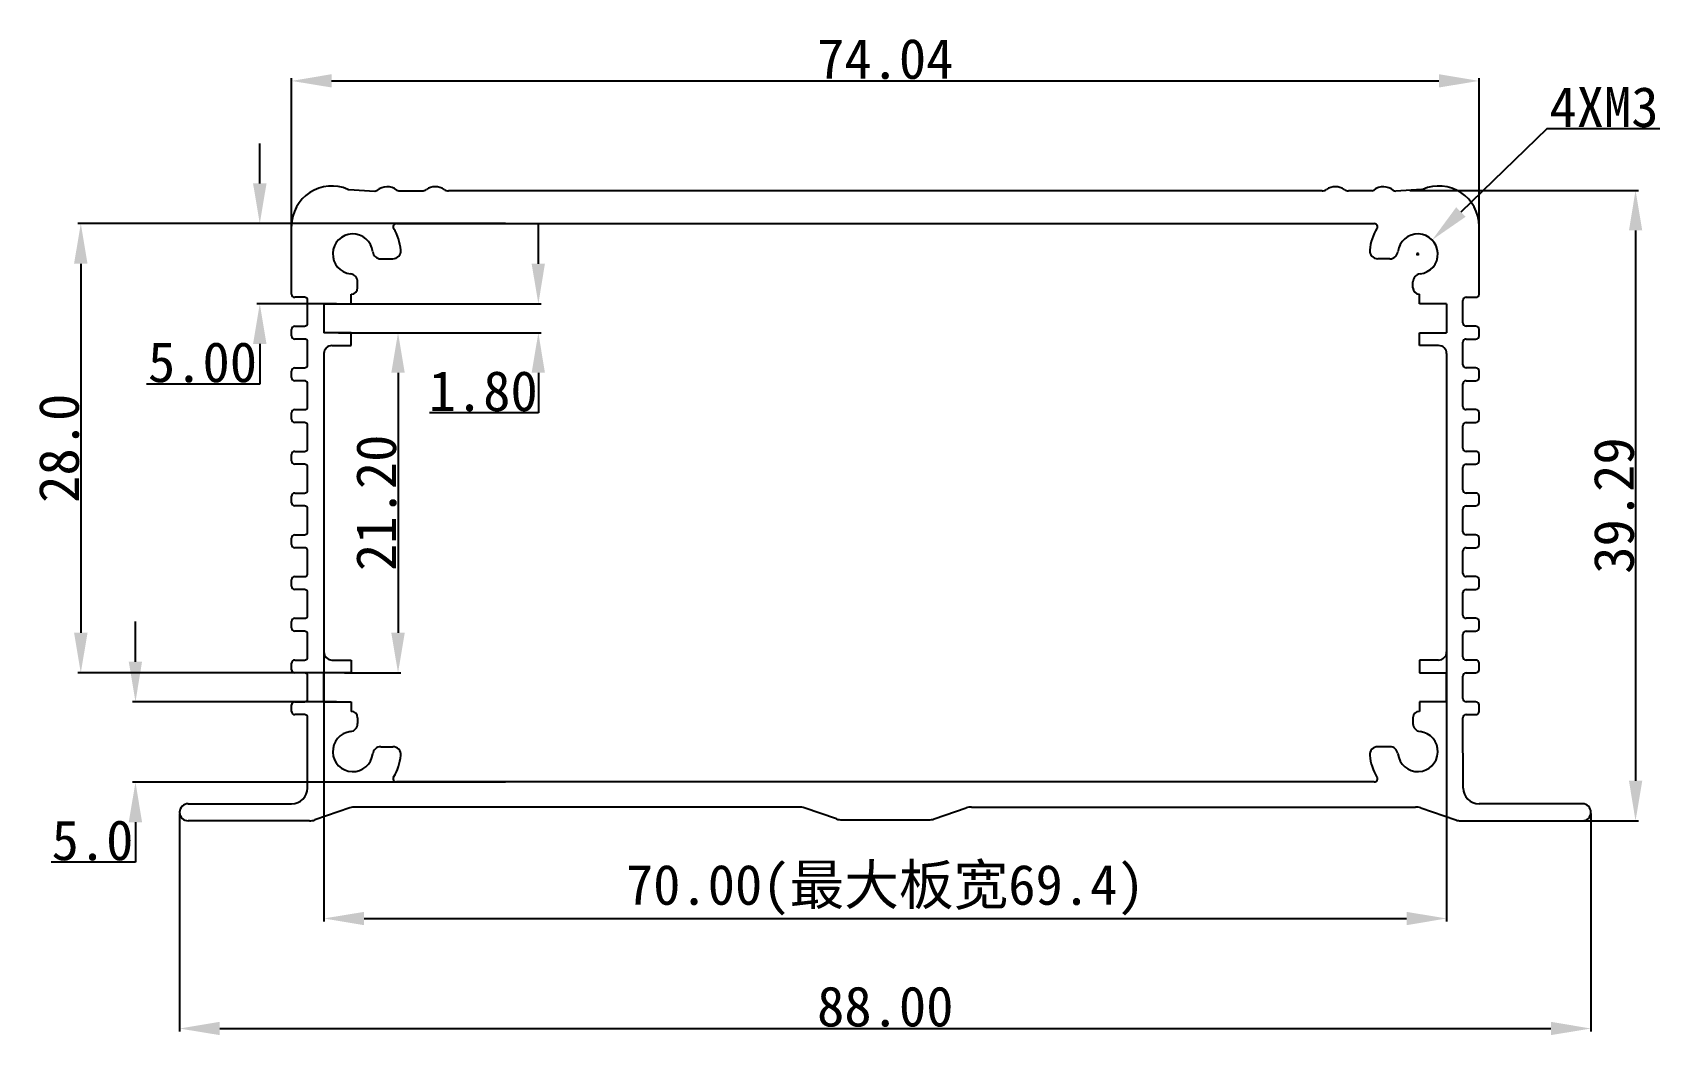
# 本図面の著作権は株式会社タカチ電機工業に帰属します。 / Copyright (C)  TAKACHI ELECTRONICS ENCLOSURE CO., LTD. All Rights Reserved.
# Model space of a CAD drawing. Header units: inches. Extents: x 16 to 118, y -4 to 59.
import ezdxf

# ---------------------------------------------------------------- set-up
doc = ezdxf.new("R2010")
doc.units = ezdxf.units.IN
doc.header["$MEASUREMENT"] = 0
doc.layers.get('Defpoints').update_dxf_attribs({"lineweight": 25})
doc.layers.add('1', color=30, linetype='Continuous')
doc.styles.get("Standard").update_dxf_attribs({"font": 'simhei.ttf'})
doc.dimstyles.get("Standard").update_dxf_attribs({"dimtxt": 2.5, "dimasz": 2.5, "dimexe": 0.18, "dimexo": 0.0625, "dimgap": 0.09, "dimtad": 1, "dimtoh": 1, "dimzin": 0, "dimdsep": 46, "dimtxsty": 'Standard', "dimcen": 0.09, "dimadec": 0, "dimazin": 0, "dimtfac": 1, "dimtofl": 0, "dimtmove": 0, "dimatfit": 3, "dimfxl": 1, "dimtolj": 1, "dimtzin": 0, "dimarcsym": 0})

# ---------------------------------------------------------------- blocks, each defined once
blk = doc.blocks.new('*D43')
at = {"color": 0, "lineweight": -2}
for p, q in [((101.81, 49.12), (116.07, 49.12)), ((115.89, 46.62), (115.89, 12.33)), ((108.86, 9.83), (116.07, 9.83))]:
    blk.add_line(p, q, dxfattribs=at)
at = {"color": 0}
for points in [[(115.48, 46.62), (116.31, 46.62), (115.89, 49.12)], [(115.48, 12.33), (116.31, 12.33), (115.89, 9.83)]]:
    blk.add_solid(points, dxfattribs=at)
at = {"layer": 'Defpoints', "color": 0}
for p in [(101.75, 49.12), (108.79, 9.83), (115.89, 9.83)]:
    blk.add_point(p, dxfattribs=at)
at = {"color": 0, "insert": (114.55, 29.48), "char_height": 2.5, "attachment_point": 5, "rotation": 90}
blk.add_mtext('\\A1;39.29', dxfattribs=at)
blk = doc.blocks.new('*D44')
at = {"color": 0, "lineweight": -2}
for p, q in [((32.09, 44.84), (32.09, 56.12)), ((34.59, 55.94), (103.63, 55.94)), ((106.13, 44.84), (106.13, 56.12))]:
    blk.add_line(p, q, dxfattribs=at)
at = {"color": 0}
for points in [[(34.59, 56.36), (34.59, 55.53), (32.09, 55.94)], [(103.63, 56.36), (103.63, 55.53), (106.13, 55.94)]]:
    blk.add_solid(points, dxfattribs=at)
at = {"layer": 'Defpoints', "color": 0}
for p in [(106.13, 55.94), (32.09, 44.77), (106.13, 44.77)]:
    blk.add_point(p, dxfattribs=at)
at = {"color": 0, "insert": (69.11, 57.3), "char_height": 2.5, "attachment_point": 5}
blk.add_mtext('\\A1;74.04', dxfattribs=at)
blk = doc.blocks.new('*D45')
at = {"color": 0, "lineweight": -2}
for p, q in [((25.11, 10.3), (25.11, -3.29)), ((113.11, 10.3), (113.11, -3.29)), ((27.61, -3.11), (110.61, -3.11))]:
    blk.add_line(p, q, dxfattribs=at)
at = {"color": 0}
for points in [[(27.61, -2.69), (27.61, -3.52), (25.11, -3.11)], [(110.61, -2.69), (110.61, -3.52), (113.11, -3.11)]]:
    blk.add_solid(points, dxfattribs=at)
at = {"layer": 'Defpoints', "color": 0}
for p in [(25.11, 10.36), (113.11, 10.36), (113.11, -3.11)]:
    blk.add_point(p, dxfattribs=at)
at = {"color": 0, "insert": (69.11, -1.75), "char_height": 2.5, "attachment_point": 5}
blk.add_mtext('\\A1;88.00', dxfattribs=at)
blk = doc.blocks.new('*D46')
at = {"layer": '1', "color": 0, "lineweight": -2}
for p, q in [((34.11, 24.87), (34.11, 3.57)), ((104.11, 23.38), (104.11, 3.57)), ((36.61, 3.75), (101.61, 3.75))]:
    blk.add_line(p, q, dxfattribs=at)
at = {"layer": '1', "color": 0}
for points in [[(36.61, 4.16), (36.61, 3.33), (34.11, 3.75)], [(101.61, 4.16), (101.61, 3.33), (104.11, 3.75)]]:
    blk.add_solid(points, dxfattribs=at)
at = {"layer": 'Defpoints', "color": 0}
for p in [(34.11, 24.94), (104.11, 23.44), (104.11, 3.75)]:
    blk.add_point(p, dxfattribs=at)
at = {"layer": '1', "color": 0, "insert": (69.11, 5.52), "char_height": 2.5, "attachment_point": 5}
blk.add_mtext('\\A1;70.00(最大板宽69.4)', dxfattribs=at)
blk = doc.blocks.new('*D47')
at = {"color": 0, "lineweight": -2}
for p, q in [((30.11, 49.55), (30.11, 52.05)), ((43.26, 47.05), (29.93, 47.05)), ((34.9, 42.05), (29.93, 42.05)), ((30.11, 39.55), (30.11, 37.05)), ((30.11, 37.05), (23.05, 37.05))]:
    blk.add_line(p, q, dxfattribs=at)
at = {"color": 0}
for points in [[(29.69, 49.55), (30.53, 49.55), (30.11, 47.05)], [(29.69, 39.55), (30.53, 39.55), (30.11, 42.05)]]:
    blk.add_solid(points, dxfattribs=at)
at = {"layer": 'Defpoints', "color": 0}
for p in [(43.32, 47.05), (30.11, 42.05), (34.96, 42.05)]:
    blk.add_point(p, dxfattribs=at)
at = {"color": 0, "insert": (26.54, 38.4), "char_height": 2.5, "attachment_point": 5}
blk.add_mtext('\\A1;5.00', dxfattribs=at)
blk = doc.blocks.new('*D48')
at = {"color": 0, "lineweight": -2}
for p, q in [((47.48, 44.55), (47.48, 47.05)), ((35.02, 42.05), (47.66, 42.05)), ((35.02, 40.25), (47.66, 40.25)), ((47.48, 37.75), (47.48, 35.25)), ((47.48, 35.25), (40.69, 35.25))]:
    blk.add_line(p, q, dxfattribs=at)
at = {"color": 0}
for points in [[(47.06, 44.55), (47.89, 44.55), (47.48, 42.05)], [(47.06, 37.75), (47.89, 37.75), (47.48, 40.25)]]:
    blk.add_solid(points, dxfattribs=at)
at = {"layer": 'Defpoints', "color": 0}
for p in [(34.96, 42.05), (34.96, 40.25), (47.48, 40.25)]:
    blk.add_point(p, dxfattribs=at)
at = {"color": 0, "insert": (44.04, 36.6), "char_height": 2.5, "attachment_point": 5}
blk.add_mtext('\\A1;1.80', dxfattribs=at)
blk = doc.blocks.new('*D49')
at = {"color": 0, "lineweight": -2}
for p, q in [((35.02, 40.25), (38.91, 40.25)), ((38.73, 37.75), (38.73, 21.55)), ((35.39, 19.05), (38.91, 19.05))]:
    blk.add_line(p, q, dxfattribs=at)
at = {"color": 0}
for points in [[(38.31, 37.75), (39.15, 37.75), (38.73, 40.25)], [(38.31, 21.55), (39.15, 21.55), (38.73, 19.05)]]:
    blk.add_solid(points, dxfattribs=at)
at = {"layer": 'Defpoints', "color": 0}
for p in [(34.96, 40.25), (35.33, 19.05), (38.73, 19.05)]:
    blk.add_point(p, dxfattribs=at)
at = {"color": 0, "insert": (37.38, 29.65), "char_height": 2.5, "attachment_point": 5, "rotation": 90}
blk.add_mtext('\\A1;21.20', dxfattribs=at)
blk = doc.blocks.new('*D50')
at = {"color": 0, "lineweight": -2}
for p, q in [((22.36, 19.75), (22.36, 22.25)), ((34.9, 17.25), (22.18, 17.25)), ((45.44, 12.25), (22.18, 12.25)), ((22.36, 9.75), (22.36, 7.25)), ((22.36, 7.25), (17.1, 7.25))]:
    blk.add_line(p, q, dxfattribs=at)
at = {"color": 0}
for points in [[(21.94, 19.75), (22.77, 19.75), (22.36, 17.25)], [(21.94, 9.75), (22.77, 9.75), (22.36, 12.25)]]:
    blk.add_solid(points, dxfattribs=at)
at = {"layer": 'Defpoints', "color": 0}
for p in [(34.96, 17.25), (22.36, 12.25), (45.5, 12.25)]:
    blk.add_point(p, dxfattribs=at)
at = {"color": 0, "insert": (19.68, 8.61), "char_height": 2.5, "attachment_point": 5}
blk.add_mtext('\\A1;5.0', dxfattribs=at)
blk = doc.blocks.new('*D51')
at = {"color": 0, "lineweight": -2}
for p, q in [((45.44, 47.05), (18.77, 47.05)), ((18.95, 44.55), (18.95, 21.55)), ((34.9, 19.05), (18.77, 19.05))]:
    blk.add_line(p, q, dxfattribs=at)
at = {"color": 0}
for points in [[(18.53, 44.55), (19.37, 44.55), (18.95, 47.05)], [(18.53, 21.55), (19.37, 21.55), (18.95, 19.05)]]:
    blk.add_solid(points, dxfattribs=at)
at = {"layer": 'Defpoints', "color": 0}
for p in [(45.5, 47.05), (18.95, 19.05), (34.96, 19.05)]:
    blk.add_point(p, dxfattribs=at)
at = {"color": 0, "insert": (17.6, 33.05), "char_height": 2.5, "attachment_point": 5, "rotation": 90}
blk.add_mtext('\\A1;28.0', dxfattribs=at)
blk = doc.blocks.new('*D52')
at = {"color": 0, "lineweight": -2}
for p, q in [((110.35, 52.96), (105, 47.77)), ((117.4, 52.96), (110.35, 52.96)), ((102.22, 45.15), (102.4, 45.15)), ((102.31, 45.06), (102.31, 45.24))]:
    blk.add_line(p, q, dxfattribs=at)
at = {"color": 0}
blk.add_solid([(104.71, 48.07), (105.29, 47.47), (103.21, 46.03)], dxfattribs=at)
at = {"layer": 'Defpoints', "color": 0}
for p in [(103.21, 46.03), (101.42, 44.28)]:
    blk.add_point(p, dxfattribs=at)
at = {"color": 0, "insert": (113.92, 54.3), "char_height": 2.5, "attachment_point": 5}
blk.add_mtext('\\A1;{\\f@SimHei|b0|i0|c134|p49;4XM3}', dxfattribs=at)

msp = doc.modelspace()

# ---------------------------------------------------------------- linework, layer by layer
at = {"color": 7, "lineweight": -2}
for p, q in [((35.671, 49.164), (37.281, 49.073)), ((38.783, 49.093), (40.221, 49.093)), ((96.345, 49.093), (41.879, 49.093)), ((99.441, 49.093), (98.003, 49.093)), ((102.553, 49.164), (100.943, 49.073)), ((38.625, 47.051), (99.599, 47.051)), ((32.092, 42.657), (32.092, 46.893)), ((106.132, 42.657), (106.132, 46.893)), ((37.65, 44.855), (38.403, 44.855)), ((100.574, 44.855), (99.821, 44.855)), ((36.211, 43.051), (36.211, 43.416)), ((102.013, 43.051), (102.013, 43.416)), ((32.892, 42.457), (32.292, 42.457)), ((33.092, 40.857), (33.092, 42.257)), ((34.112, 42.051), (35.811, 42.051)), ((104.112, 42.051), (102.413, 42.051)), ((105.132, 40.857), (105.132, 42.257)), ((105.332, 42.457), (105.932, 42.457)), ((32.092, 40.057), (32.092, 40.457)), ((32.292, 40.657), (32.892, 40.657)), ((35.812, 40.251), (34.112, 40.251)), ((35.812, 39.451), (35.812, 40.251)), ((102.412, 39.451), (102.412, 40.251)), ((102.412, 40.251), (104.112, 40.251)), ((105.932, 40.657), (105.332, 40.657)), ((106.132, 40.057), (106.132, 40.457)), ((32.892, 39.857), (32.292, 39.857)), ((33.092, 38.257), (33.092, 39.657)), ((34.112, 38.953), (34.112, 20.355)), ((34.612, 39.451), (35.812, 39.451)), ((103.612, 39.451), (102.412, 39.451)), ((104.112, 38.953), (104.112, 20.355)), ((105.132, 38.257), (105.132, 39.657)), ((105.332, 39.857), (105.932, 39.857)), ((32.092, 37.457), (32.092, 37.857)), ((32.292, 38.057), (32.892, 38.057)), ((105.932, 38.057), (105.332, 38.057)), ((106.132, 37.457), (106.132, 37.857)), ((32.892, 37.257), (32.292, 37.257)), ((33.092, 35.657), (33.092, 37.057)), ((105.132, 35.657), (105.132, 37.057)), ((105.332, 37.257), (105.932, 37.257)), ((32.092, 34.857), (32.092, 35.257)), ((32.292, 35.457), (32.892, 35.457)), ((105.932, 35.457), (105.332, 35.457)), ((106.132, 34.857), (106.132, 35.257)), ((32.892, 34.657), (32.292, 34.657)), ((33.092, 33.057), (33.092, 34.457)), ((105.132, 33.057), (105.132, 34.457)), ((105.332, 34.657), (105.932, 34.657)), ((32.292, 32.857), (32.892, 32.857)), ((105.932, 32.857), (105.332, 32.857)), ((32.092, 32.257), (32.092, 32.657)), ((32.892, 32.057), (32.292, 32.057)), ((33.092, 30.457), (33.092, 31.857)), ((105.132, 30.457), (105.132, 31.857)), ((105.332, 32.057), (105.932, 32.057)), ((106.132, 32.257), (106.132, 32.657)), ((32.092, 29.657), (32.092, 30.057)), ((32.292, 30.257), (32.892, 30.257)), ((105.932, 30.257), (105.332, 30.257)), ((106.132, 29.657), (106.132, 30.057)), ((32.892, 29.457), (32.292, 29.457)), ((33.092, 27.852), (33.092, 29.257)), ((105.132, 27.852), (105.132, 29.257)), ((105.332, 29.457), (105.932, 29.457)), ((32.292, 27.652), (32.892, 27.652)), ((105.932, 27.652), (105.332, 27.652)), ((32.092, 27.052), (32.092, 27.452)), ((32.892, 26.852), (32.292, 26.852)), ((33.092, 25.252), (33.092, 26.652)), ((105.132, 25.252), (105.132, 26.652)), ((105.332, 26.852), (105.932, 26.852)), ((106.132, 27.052), (106.132, 27.452)), ((32.092, 24.452), (32.092, 24.852)), ((32.292, 25.052), (32.892, 25.052)), ((105.932, 25.052), (105.332, 25.052)), ((106.132, 24.452), (106.132, 24.852)), ((32.892, 24.252), (32.292, 24.252)), ((33.092, 22.652), (33.092, 24.052)), ((105.132, 22.652), (105.132, 24.052)), ((105.332, 24.252), (105.932, 24.252)), ((32.092, 21.852), (32.092, 22.252)), ((32.292, 22.452), (32.892, 22.452)), ((32.892, 21.652), (32.292, 21.652)), ((105.932, 22.452), (105.332, 22.452)), ((105.332, 21.652), (105.932, 21.652)), ((106.132, 21.852), (106.132, 22.252)), ((33.092, 20.052), (33.092, 21.452)), ((105.132, 20.052), (105.132, 21.452)), ((32.092, 19.252), (32.092, 19.652)), ((32.292, 19.852), (32.892, 19.852)), ((34.612, 19.855), (35.812, 19.855)), ((35.812, 19.855), (35.812, 19.055)), ((103.612, 19.855), (102.412, 19.855)), ((102.412, 19.855), (102.412, 19.055)), ((105.932, 19.852), (105.332, 19.852)), ((106.132, 19.252), (106.132, 19.652)), ((32.892, 19.052), (32.292, 19.052)), ((33.092, 17.452), (33.092, 18.852)), ((35.812, 19.055), (34.112, 19.055)), ((102.412, 19.055), (104.112, 19.055)), ((105.132, 17.452), (105.132, 18.852)), ((105.332, 19.052), (105.932, 19.052)), ((32.092, 16.652), (32.092, 17.052)), ((32.292, 17.252), (32.892, 17.252)), ((32.892, 16.452), (32.292, 16.452)), ((34.112, 17.255), (35.811, 17.255)), ((104.112, 17.255), (102.413, 17.255)), ((105.932, 17.252), (105.332, 17.252)), ((105.332, 16.452), (105.932, 16.452)), ((106.132, 16.652), (106.132, 17.052)), ((33.091, 11.875), (33.092, 16.252)), ((36.211, 16.255), (36.211, 15.89)), ((102.013, 16.255), (102.013, 15.89)), ((105.133, 11.875), (105.132, 16.252)), ((37.65, 14.451), (38.403, 14.451)), ((100.574, 14.451), (99.821, 14.451)), ((99.599, 12.255), (38.625, 12.255)), ((25.642, 10.893), (32.091, 10.893)), ((35.727, 10.64), (33.543, 9.887)), ((63.737, 10.695), (36.053, 10.695)), ((66.066, 9.949), (64.062, 10.64)), ((72.158, 9.949), (74.162, 10.64)), ((74.487, 10.695), (102.171, 10.695)), ((102.497, 10.64), (104.681, 9.887)), ((112.582, 10.893), (106.133, 10.893)), ((33.217, 9.833), (25.642, 9.833)), ((66.392, 9.895), (71.832, 9.895)), ((105.007, 9.833), (112.582, 9.833))]:
    msp.add_line(p, q, dxfattribs=at)
for p, q in [((34.112, 42.051), (34.112, 40.251)), ((35.811, 42.051), (35.811, 42.651)), ((102.413, 42.051), (102.413, 42.651)), ((104.112, 42.051), (104.112, 40.251)), ((34.112, 17.255), (34.112, 19.055)), ((104.112, 17.255), (104.112, 19.055)), ((35.811, 17.255), (35.811, 16.655)), ((102.413, 17.255), (102.413, 16.655))]:
    msp.add_line(p, q)
for centre, radius, start, end in [((34.592, 46.893), 2.5, 66.19743, 180), ((35.682, 49.363), 0.2, 246.19743, 266.79499), ((37.292, 49.273), 0.2, 266.79499, 309.18277), ((38.05, 48.343), 1, 52.34154, 129.18277), ((38.783, 49.293), 0.2, 232.34154, 270), ((40.221, 49.593), 0.5, 270, 303.55731), ((41.05, 48.343), 1, 56.44269, 123.55731), ((41.879, 49.593), 0.5, 236.44269, 270), ((96.345, 49.593), 0.5, 270, 303.55731), ((97.174, 48.343), 1, 56.44269, 123.55731), ((98.003, 49.593), 0.5, 236.44269, 270), ((99.441, 49.293), 0.2, 270, 307.65846), ((100.174, 48.343), 1, 50.81723, 127.65846), ((100.932, 49.273), 0.2, 230.81723, 273.20501), ((102.542, 49.363), 0.2, 273.20501, 293.80257), ((103.632, 46.893), 2.5, 360, 113.80257), ((38.625, 46.851), 0.2, 90, 212.01076), ((99.599, 46.851), 0.2, 327.98924, 90), ((35.911, 45.155), 3, 4.58857, 32.01076), ((102.313, 45.155), 3, 147.98924, 175.41143), ((38.403, 45.355), 0.5, 270, 4.58857), ((99.821, 45.355), 0.5, 175.41143, 270), ((35.811, 43.051), 0.4, 270, 360), ((102.413, 43.051), 0.4, 180, 270), ((32.292, 42.657), 0.2, 180, 270), ((32.892, 42.257), 0.2, 360, 90), ((105.332, 42.257), 0.2, 90, 180), ((105.932, 42.657), 0.2, 270, 0), ((32.292, 40.457), 0.2, 90, 180), ((32.292, 40.057), 0.2, 180, 270), ((32.892, 40.857), 0.2, 270, 360), ((105.332, 40.857), 0.2, 180, 270), ((105.932, 40.457), 0.2, 0, 90), ((105.932, 40.057), 0.2, 270, 0), ((32.892, 39.657), 0.2, 360, 90), ((34.612, 38.951), 0.5, 90, 180), ((103.612, 38.951), 0.5, 0, 90), ((105.332, 39.657), 0.2, 90, 180), ((32.292, 37.857), 0.2, 90, 180), ((32.892, 38.257), 0.2, 270, 360), ((105.332, 38.257), 0.2, 180, 270), ((105.932, 37.857), 0.2, 0, 90), ((32.292, 37.457), 0.2, 180, 270), ((32.892, 37.057), 0.2, 360, 90), ((105.332, 37.057), 0.2, 90, 180), ((105.932, 37.457), 0.2, 270, 0), ((32.292, 35.257), 0.2, 90, 180), ((32.292, 34.857), 0.2, 180, 270), ((32.892, 35.657), 0.2, 270, 360), ((105.332, 35.657), 0.2, 180, 270), ((105.932, 35.257), 0.2, 0, 90), ((105.932, 34.857), 0.2, 270, 0), ((32.892, 34.457), 0.2, 0, 90), ((105.332, 34.457), 0.2, 90, 180), ((32.292, 32.657), 0.2, 90, 180), ((32.892, 33.057), 0.2, 270, 360), ((105.332, 33.057), 0.2, 180, 270), ((105.932, 32.657), 0.2, 0, 90), ((32.292, 32.257), 0.2, 180, 270), ((32.892, 31.857), 0.2, 360, 90), ((105.332, 31.857), 0.2, 90, 180), ((105.932, 32.257), 0.2, 270, 0), ((32.292, 30.057), 0.2, 90, 180), ((32.292, 29.657), 0.2, 180, 270), ((32.892, 30.457), 0.2, 270, 360), ((105.332, 30.457), 0.2, 180, 270), ((105.932, 30.057), 0.2, 0, 90), ((105.932, 29.657), 0.2, 270, 0), ((32.892, 29.257), 0.2, 360, 90), ((105.332, 29.257), 0.2, 90, 180), ((32.292, 27.452), 0.2, 90, 180), ((32.892, 27.852), 0.2, 270, 360), ((105.332, 27.852), 0.2, 180, 270), ((105.932, 27.452), 0.2, 0, 90), ((32.292, 27.052), 0.2, 180, 270), ((32.892, 26.652), 0.2, 360, 90), ((105.332, 26.652), 0.2, 90, 180), ((105.932, 27.052), 0.2, 270, 0), ((32.292, 24.852), 0.2, 90, 180), ((32.892, 25.252), 0.2, 270, 360), ((105.332, 25.252), 0.2, 180, 270), ((105.932, 24.852), 0.2, 0, 90), ((32.292, 24.452), 0.2, 180, 270), ((32.892, 24.052), 0.2, 360, 90), ((105.332, 24.052), 0.2, 90, 180), ((105.932, 24.452), 0.2, 270, 0), ((32.892, 22.652), 0.2, 270, 360), ((105.332, 22.652), 0.2, 180, 270), ((32.292, 22.252), 0.2, 90, 180), ((32.292, 21.852), 0.2, 180, 270), ((32.892, 21.452), 0.2, 360, 90), ((105.332, 21.452), 0.2, 90, 180), ((105.932, 22.252), 0.2, 0, 90), ((105.932, 21.852), 0.2, 270, 0), ((32.292, 19.652), 0.2, 90, 180), ((32.892, 20.052), 0.2, 270, 360), ((34.612, 20.355), 0.5, 180, 270), ((103.612, 20.355), 0.5, 270, 0), ((105.332, 20.052), 0.2, 180, 270), ((105.932, 19.652), 0.2, 0, 90), ((32.292, 19.252), 0.2, 180, 270), ((32.892, 18.852), 0.2, 360, 90), ((105.332, 18.852), 0.2, 90, 180), ((105.932, 19.252), 0.2, 270, 0), ((32.892, 17.452), 0.2, 270, 360), ((105.332, 17.452), 0.2, 180, 270), ((32.292, 17.052), 0.2, 90, 180), ((32.292, 16.652), 0.2, 180, 270), ((32.892, 16.252), 0.2, 360, 90), ((35.811, 16.255), 0.4, 360, 90), ((102.413, 16.255), 0.4, 90, 180), ((105.332, 16.252), 0.2, 90, 180), ((105.932, 17.052), 0.2, 0, 90), ((105.932, 16.652), 0.2, 270, 0), ((38.403, 13.951), 0.5, 355.41143, 90), ((99.821, 13.951), 0.5, 90, 184.58857), ((35.911, 14.151), 3, 327.98924, 355.41143), ((102.313, 14.151), 3, 184.58857, 212.01076), ((38.625, 12.455), 0.2, 147.98924, 270), ((99.599, 12.455), 0.2, 270, 32.01076), ((32.091, 11.893), 1, 270, 358.99607), ((106.133, 11.893), 1, 181.00393, 270), ((36.053, 9.695), 1, 90, 109.02275), ((63.737, 9.695), 1, 70.97725, 90), ((74.487, 9.695), 1, 90, 109.02275), ((102.171, 9.695), 1, 70.97725, 90), ((33.217, 10.833), 1, 270, 289.02275), ((66.392, 10.895), 1, 250.97725, 270), ((71.832, 10.895), 1, 270, 289.02275), ((105.007, 10.833), 1, 250.97725, 270)]:
    msp.add_arc(centre, radius, start, end, dxfattribs=at)
for centre, radius, start, end in [((35.911, 45.155), 1.25, 6.56243, 263.43757), ((102.313, 45.155), 1.25, 276.56243, 173.43757), ((37.65, 45.355), 0.5, 186.56243, 270), ((100.574, 45.355), 0.5, 270, 353.43757), ((35.711, 43.416), 0.5, 360, 83.43757), ((102.513, 43.416), 0.5, 96.56243, 180), ((35.911, 14.151), 1.25, 96.56243, 353.43757), ((35.711, 15.89), 0.5, 276.56243, 0), ((102.313, 14.151), 1.25, 186.56243, 83.43757), ((102.513, 15.89), 0.5, 180, 263.43757), ((37.65, 13.951), 0.5, 90, 173.43757), ((100.574, 13.951), 0.5, 6.56243, 90), ((25.642, 10.363), 0.53, 90, 270), ((112.582, 10.363), 0.53, 270, 90)]:
    msp.add_arc(centre, radius, start, end)

# ---------------------------------------------------------------- dimensions: what is measured, and where the dimension line sits
dim = msp.add_linear_dim(base=(106.132, 55.944), p1=(32.092, 44.775), p2=(106.132, 44.775), dimstyle='Standard', override={"dimfxl": 1.25, "dimarcsym": 1})
dim.commit()
dim.dimension.update_dxf_attribs({"geometry": '*D44', "text_midpoint": (69.112, 57.298)})
dim = msp.add_diameter_dim_2p(p1=(101.416, 44.284), p2=(103.21, 46.026), text='{\\f@SimHei|b0|i0|c134|p49;4XM3}', dimstyle='Standard', override={"dimdec": 1, "dimtdec": 1, "dimfxl": 1.25, "dimarcsym": 1})
dim.commit()
dim.dimension.update_dxf_attribs({"geometry": '*D52', "text_midpoint": (113.922, 52.958), "dimtype": 163})
for base, p1, p2, override, picture, middle in [((30.11, 42.051), (43.32, 47.051), (34.962, 42.051), {"dimfxl": 1.25, "dimarcsym": 1}, '*D47', (26.537, 37.051)), ((115.8921, 9.8329), (101.7483, 49.1184), (108.7943, 9.8329), {"dimfxl": 1.25, "dimarcsym": 1}, '*D43', (115.8921, 29.4757)), ((18.951, 19.055), (45.501, 47.051), (34.962, 19.055), {"dimdec": 1, "dimtdec": 1, "dimfxl": 1.25, "dimarcsym": 1}, '*D51', (18.951, 33.053)), ((22.356, 12.255), (34.962, 17.255), (45.503, 12.255), {"dimdec": 1, "dimtdec": 1, "dimfxl": 1.25, "dimarcsym": 1}, '*D50', (19.682, 7.255))]:
    dim = msp.add_linear_dim(base=base, p1=p1, p2=p2, angle=90, dimstyle='Standard', override=override)
    dim.commit()
    dim.dimension.update_dxf_attribs({"geometry": picture, "text_midpoint": middle, "dimtype": 160})
for base, p1, p2, picture, middle in [((47.475, 40.251), (34.962, 42.051), (34.962, 40.251), '*D48', (44.036, 36.605)), ((38.732, 19.055), (34.962, 40.251), (35.332, 19.055), '*D49', (37.378, 29.653))]:
    dim = msp.add_linear_dim(base=base, p1=p1, p2=p2, angle=90, dimstyle='Standard', override={"dimfxl": 1.25, "dimarcsym": 1})
    dim.commit()
    dim.dimension.update_dxf_attribs({"geometry": picture, "text_midpoint": middle})
dim = msp.add_linear_dim(base=(113.112, -3.108), p1=(25.112, 10.363), p2=(113.112, 10.363), dimstyle='Standard', override={"dimfxl": 1.25, "dimarcsym": 1})
dim.commit()
dim.dimension.update_dxf_attribs({"geometry": '*D45', "text_midpoint": (69.112, -3.108), "dimtype": 160})
at = {"layer": '1'}
dim = msp.add_linear_dim(base=(104.112, 3.746), p1=(34.112, 24.936), p2=(104.112, 23.439), text='<>(最大板宽69.4)', dimstyle='Standard', override={"dimfxl": 1.25, "dimarcsym": 1}, dxfattribs=at)
dim.commit()
dim.dimension.update_dxf_attribs({"geometry": '*D46', "text_midpoint": (69.112, 3.746), "dimtype": 160})

doc.saveas('drawing.dxf')
